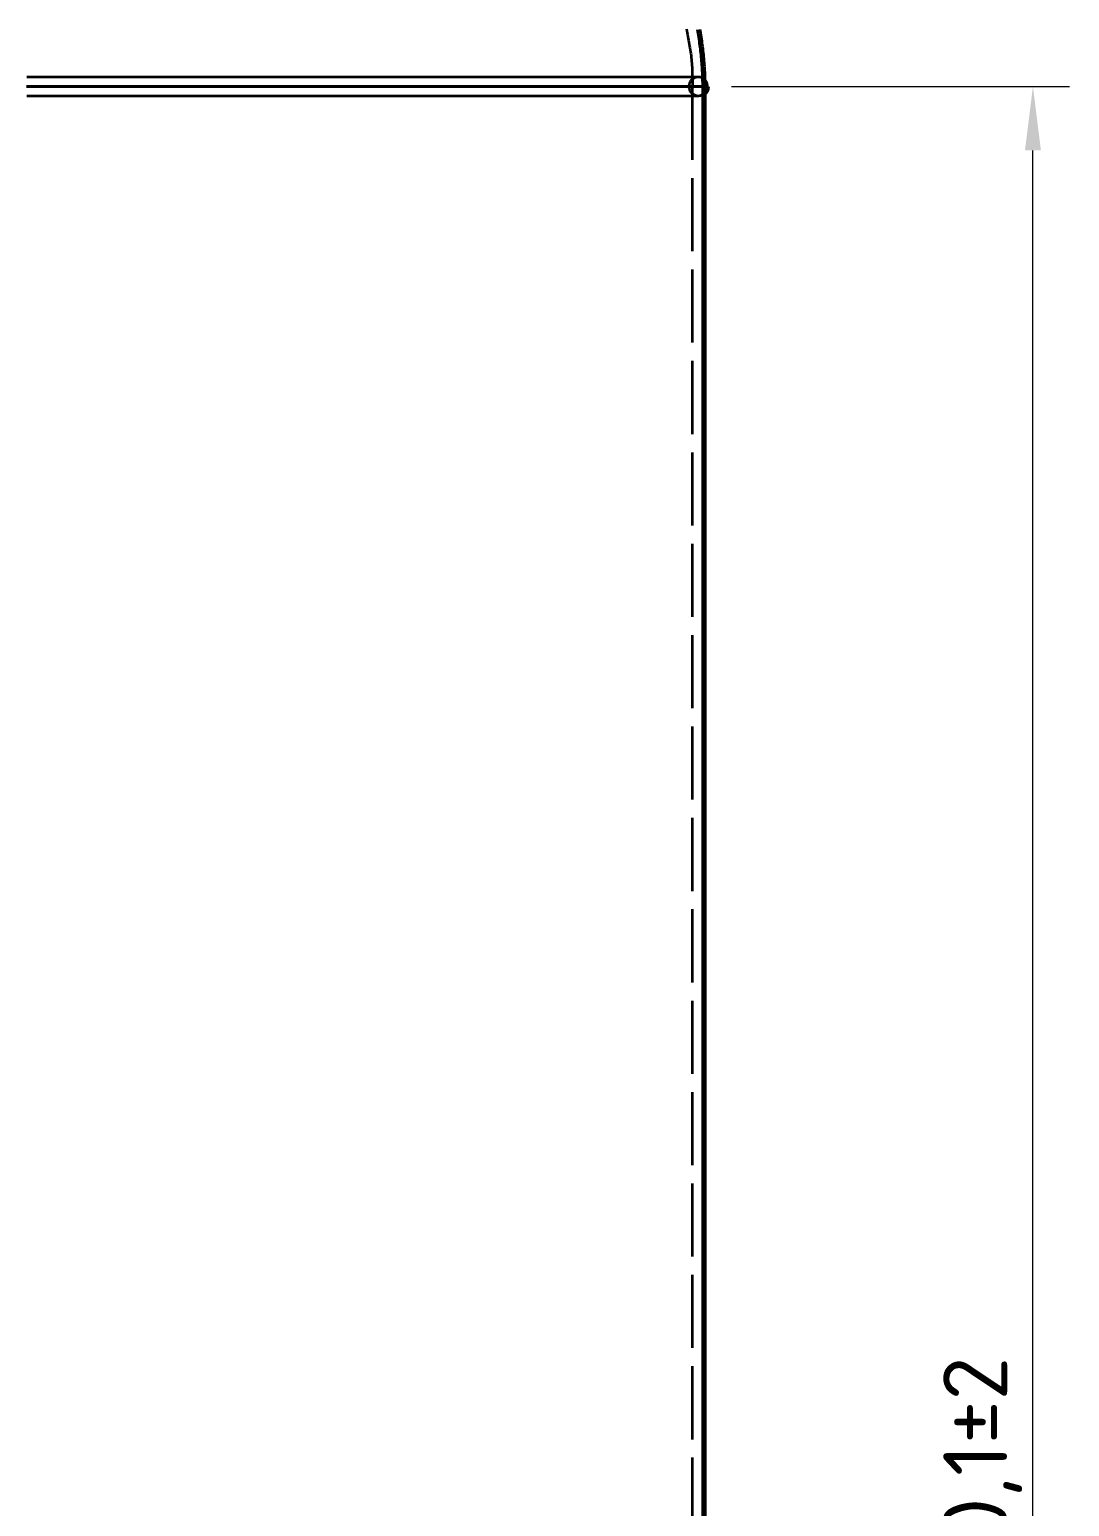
# Model space of a CAD drawing. Header units: millimetres. Extents: x 0 to 594, y 0 to 420.
# Drawn here: x 118.8 to 175.8, y 240.9 to 321.7 of the extents above; entities that cross this region are included whole.
import ezdxf

# ---------------------------------------------------------------- set-up
doc = ezdxf.new("R2010")
doc.units = ezdxf.units.MM
doc.linetypes.add('IRAM-E-TRAZOS', pattern=[5, 4, -1])
for name, color, linetype, lineweight in [('01-VISIBLE', 7, 'CONTINUOUS', 70), ('02-OCULTA', 4, 'IRAM-E-TRAZOS', 35), ('04-COTA', 3, 'CONTINUOUS', 18)]:
    doc.layers.add(name, color=color, linetype=linetype, lineweight=lineweight)
doc.styles.add('ISO3098', font='isocpeur.ttf')
doc.dimstyles.new('FLAMA-IRAM', dxfattribs={"dimtxt": 3.5, "dimasz": 3.5, "dimexe": 2, "dimexo": 1.5, "dimgap": 1, "dimtad": 1, "dimdec": 1, "dimtxsty": 'ISO3098', "dimblk": 'IRAM_FLECHA', "dimblk1": 'IRAM_FLECHA', "dimblk2": 'IRAM_FLECHA', "dimcen": 2.5, "dimclrd": 3, "dimclre": 3, "dimclrt": 3, "dimazin": 3, "dimtfac": 1, "dimtmove": 0, "dimatfit": 3, "dimlwd": 18, "dimlwe": 18})

# ---------------------------------------------------------------- blocks, each defined once
blk = doc.blocks.new('IRAM_FLECHA')
blk.add_solid([(0, 0), (-1, 0.125), (-1, -0.125)])

msp = doc.modelspace()

# ---------------------------------------------------------------- linework, layer by layer
at = {"layer": '01-VISIBLE'}
msp.add_line((155.75, 164.562), (155.75, 318.582), dxfattribs=at)
msp.add_lwpolyline([(155.75, 318.582), (155.75, 318.69), (155.749, 318.798), (155.747, 318.906), (155.744, 319.014), (155.741, 319.122), (155.738, 319.231), (155.733, 319.339), (155.728, 319.447), (155.722, 319.554), (155.715, 319.662), (155.708, 319.77), (155.7, 319.878), (155.691, 319.986), (155.682, 320.094), (155.672, 320.201), (155.661, 320.309), (155.65, 320.416), (155.638, 320.524), (155.625, 320.631), (155.611, 320.738), (155.597, 320.845), (155.582, 320.953), (155.567, 321.06), (155.55, 321.166), (155.533, 321.273), (155.516, 321.38), (155.498, 321.486), (155.479, 321.593), (155.459, 321.699)], dxfattribs=at)
msp.add_arc((155.43, 318.582), 0.512, -51.31781, 0, dxfattribs=at)
at = {"layer": '02-OCULTA'}
msp.add_line((155.11, 164.562), (155.11, 318.582), dxfattribs=at)
for points in [[(154.791, 321.727), (154.81, 321.624), (154.83, 321.52), (154.849, 321.416), (154.867, 321.312), (154.886, 321.208), (154.904, 321.104), (154.922, 321), (154.939, 320.895), (154.956, 320.791), (154.974, 320.687), (154.99, 320.583), (155.007, 320.478), (155.022, 320.374), (155.037, 320.269), (155.049, 320.164), (155.061, 320.059), (155.07, 319.954), (155.078, 319.849), (155.085, 319.743), (155.091, 319.638), (155.095, 319.532), (155.099, 319.427), (155.102, 319.321), (155.105, 319.216), (155.106, 319.11), (155.108, 319.004), (155.109, 318.899), (155.109, 318.793), (155.11, 318.688), (155.11, 318.582)], [(155.11, 318.582), (154.918, 318.582), (154.726, 318.582), (154.535, 318.582), (154.343, 318.582), (154.151, 318.582), (153.959, 318.582), (153.767, 318.582), (153.576, 318.582), (153.384, 318.582), (153.192, 318.582), (153, 318.582), (152.808, 318.582), (152.617, 318.582), (152.425, 318.582), (152.233, 318.582), (152.041, 318.582), (151.849, 318.582), (151.658, 318.582), (151.466, 318.582), (151.274, 318.582), (151.082, 318.582), (150.89, 318.582), (150.699, 318.582), (150.507, 318.582), (150.315, 318.582), (150.123, 318.582), (149.931, 318.582), (149.74, 318.582), (149.548, 318.582), (149.356, 318.582), (149.164, 318.582), (148.972, 318.582), (148.781, 318.582), (148.589, 318.582), (148.397, 318.582), (148.205, 318.582), (148.013, 318.582), (147.822, 318.582), (147.63, 318.582), (147.438, 318.582), (147.246, 318.582), (147.054, 318.582), (146.863, 318.582), (146.671, 318.582), (146.479, 318.582), (146.287, 318.582), (146.095, 318.582), (145.904, 318.582), (145.712, 318.582), (145.52, 318.582), (145.328, 318.582), (145.136, 318.582), (144.945, 318.582), (144.753, 318.582), (144.561, 318.582), (144.369, 318.582), (144.177, 318.582), (143.986, 318.582), (143.794, 318.582), (143.602, 318.582), (143.41, 318.582), (143.218, 318.582), (143.027, 318.582), (142.835, 318.582), (142.643, 318.582), (142.451, 318.582), (142.259, 318.582), (142.068, 318.582), (141.876, 318.582), (141.684, 318.582), (141.492, 318.582), (141.3, 318.582), (141.109, 318.582), (140.917, 318.582), (140.725, 318.582), (140.533, 318.582), (140.341, 318.582), (140.15, 318.582), (139.958, 318.582), (139.766, 318.582), (139.574, 318.582), (139.382, 318.582), (139.191, 318.582), (138.999, 318.582), (138.807, 318.582), (138.615, 318.582), (138.423, 318.582), (138.232, 318.582), (138.04, 318.582), (137.848, 318.582), (137.656, 318.582), (137.464, 318.582), (137.273, 318.582), (137.081, 318.582), (136.889, 318.582), (136.697, 318.582), (136.505, 318.582), (136.314, 318.582), (136.122, 318.582), (135.93, 318.582), (135.738, 318.582), (135.546, 318.582), (135.355, 318.582), (135.163, 318.582), (134.971, 318.582), (134.779, 318.582), (134.587, 318.582), (134.396, 318.582), (134.204, 318.582), (134.012, 318.582), (133.82, 318.582), (133.628, 318.582), (133.437, 318.582), (133.245, 318.582), (133.053, 318.582), (132.861, 318.582), (132.669, 318.582), (132.478, 318.582), (132.286, 318.582), (132.094, 318.582), (131.902, 318.582), (131.71, 318.582), (131.519, 318.582), (131.327, 318.582), (131.135, 318.582), (130.943, 318.582), (130.751, 318.582), (130.56, 318.582), (130.368, 318.582), (130.176, 318.582), (129.984, 318.582), (129.792, 318.582), (129.601, 318.582), (129.409, 318.582), (129.217, 318.582), (129.025, 318.582), (128.833, 318.582), (128.642, 318.582), (128.45, 318.582), (128.258, 318.582), (128.066, 318.582), (127.874, 318.582), (127.683, 318.582), (127.491, 318.582), (127.299, 318.582), (127.107, 318.582), (126.915, 318.582), (126.724, 318.582), (126.532, 318.582), (126.34, 318.582), (126.148, 318.582), (125.956, 318.582), (125.765, 318.582), (125.573, 318.582), (125.381, 318.582), (125.189, 318.582), (124.997, 318.582), (124.806, 318.582), (124.614, 318.582), (124.422, 318.582), (124.23, 318.582), (124.038, 318.582), (123.847, 318.582), (123.655, 318.582), (123.463, 318.582), (123.271, 318.582), (123.079, 318.582), (122.888, 318.582), (122.696, 318.582), (122.504, 318.582), (122.312, 318.582), (122.12, 318.582), (121.929, 318.582), (121.737, 318.582), (121.545, 318.582), (121.353, 318.582), (121.161, 318.582), (120.97, 318.582), (120.778, 318.582), (120.586, 318.582), (120.394, 318.582), (120.202, 318.582), (120.011, 318.582), (119.819, 318.582), (119.627, 318.582), (119.435, 318.582), (119.243, 318.582), (119.052, 318.582), (118.86, 318.582), (118.668, 318.582)], [(118.668, 318.582), (118.86, 318.582), (119.052, 318.582), (119.243, 318.582), (119.435, 318.582), (119.627, 318.582), (119.819, 318.582), (120.011, 318.582), (120.202, 318.582), (120.394, 318.582), (120.586, 318.582), (120.778, 318.582), (120.97, 318.582), (121.161, 318.582), (121.353, 318.582), (121.545, 318.582), (121.737, 318.582), (121.929, 318.582), (122.12, 318.582), (122.312, 318.582), (122.504, 318.582), (122.696, 318.582), (122.888, 318.582), (123.079, 318.582), (123.271, 318.582), (123.463, 318.582), (123.655, 318.582), (123.847, 318.582), (124.038, 318.582), (124.23, 318.582), (124.422, 318.582), (124.614, 318.582), (124.806, 318.582), (124.997, 318.582), (125.189, 318.582), (125.381, 318.582), (125.573, 318.582), (125.765, 318.582), (125.956, 318.582), (126.148, 318.582), (126.34, 318.582), (126.532, 318.582), (126.724, 318.582), (126.915, 318.582), (127.107, 318.582), (127.299, 318.582), (127.491, 318.582), (127.683, 318.582), (127.874, 318.582), (128.066, 318.582), (128.258, 318.582), (128.45, 318.582), (128.642, 318.582), (128.833, 318.582), (129.025, 318.582), (129.217, 318.582), (129.409, 318.582), (129.601, 318.582), (129.792, 318.582), (129.984, 318.582), (130.176, 318.582), (130.368, 318.582), (130.56, 318.582), (130.751, 318.582), (130.943, 318.582), (131.135, 318.582), (131.327, 318.582), (131.519, 318.582), (131.71, 318.582), (131.902, 318.582), (132.094, 318.582), (132.286, 318.582), (132.478, 318.582), (132.669, 318.582), (132.861, 318.582), (133.053, 318.582), (133.245, 318.582), (133.437, 318.582), (133.628, 318.582), (133.82, 318.582), (134.012, 318.582), (134.204, 318.582), (134.396, 318.582), (134.587, 318.582), (134.779, 318.582), (134.971, 318.582), (135.163, 318.582), (135.355, 318.582), (135.546, 318.582), (135.738, 318.582), (135.93, 318.582), (136.122, 318.582), (136.314, 318.582), (136.505, 318.582), (136.697, 318.582), (136.889, 318.582), (137.081, 318.582), (137.273, 318.582), (137.464, 318.582), (137.656, 318.582), (137.848, 318.582), (138.04, 318.582), (138.232, 318.582), (138.423, 318.582), (138.615, 318.582), (138.807, 318.582), (138.999, 318.582), (139.191, 318.582), (139.382, 318.582), (139.574, 318.582), (139.766, 318.582), (139.958, 318.582), (140.15, 318.582), (140.341, 318.582), (140.533, 318.582), (140.725, 318.582), (140.917, 318.582), (141.109, 318.582), (141.3, 318.582), (141.492, 318.582), (141.684, 318.582), (141.876, 318.582), (142.068, 318.582), (142.259, 318.582), (142.451, 318.582), (142.643, 318.582), (142.835, 318.582), (143.027, 318.582), (143.218, 318.582), (143.41, 318.582), (143.602, 318.582), (143.794, 318.582), (143.986, 318.582), (144.177, 318.582), (144.369, 318.582), (144.561, 318.582), (144.753, 318.582), (144.945, 318.582), (145.136, 318.582), (145.328, 318.582), (145.52, 318.582), (145.712, 318.582), (145.904, 318.582), (146.095, 318.582), (146.287, 318.582), (146.479, 318.582), (146.671, 318.582), (146.863, 318.582), (147.054, 318.582), (147.246, 318.582), (147.438, 318.582), (147.63, 318.582), (147.822, 318.582), (148.013, 318.582), (148.205, 318.582), (148.397, 318.582), (148.589, 318.582), (148.781, 318.582), (148.972, 318.582), (149.164, 318.582), (149.356, 318.582), (149.548, 318.582), (149.74, 318.582), (149.931, 318.582), (150.123, 318.582), (150.315, 318.582), (150.507, 318.582), (150.699, 318.582), (150.89, 318.582), (151.082, 318.582), (151.274, 318.582), (151.466, 318.582), (151.658, 318.582), (151.849, 318.582), (152.041, 318.582), (152.233, 318.582), (152.425, 318.582), (152.617, 318.582), (152.808, 318.582), (153, 318.582), (153.192, 318.582), (153.384, 318.582), (153.576, 318.582), (153.767, 318.582), (153.959, 318.582), (154.151, 318.582), (154.343, 318.582), (154.535, 318.582), (154.726, 318.582), (154.918, 318.582), (155.11, 318.582)], [(155.11, 318.582), (154.918, 318.582), (154.726, 318.582), (154.535, 318.582), (154.343, 318.582), (154.151, 318.582), (153.959, 318.582), (153.767, 318.582), (153.576, 318.582), (153.384, 318.582), (153.192, 318.582), (153, 318.582), (152.808, 318.582), (152.617, 318.582), (152.425, 318.582), (152.233, 318.582), (152.041, 318.582), (151.849, 318.582), (151.658, 318.582), (151.466, 318.582), (151.274, 318.582), (151.082, 318.582), (150.89, 318.582), (150.699, 318.582), (150.507, 318.582), (150.315, 318.582), (150.123, 318.582), (149.931, 318.582), (149.74, 318.582), (149.548, 318.582), (149.356, 318.582), (149.164, 318.582), (148.972, 318.582), (148.781, 318.582), (148.589, 318.582), (148.397, 318.582), (148.205, 318.582), (148.013, 318.582), (147.822, 318.582), (147.63, 318.582), (147.438, 318.582), (147.246, 318.582), (147.054, 318.582), (146.863, 318.582), (146.671, 318.582), (146.479, 318.582), (146.287, 318.582), (146.095, 318.582), (145.904, 318.582), (145.712, 318.582), (145.52, 318.582), (145.328, 318.582), (145.136, 318.582), (144.945, 318.582), (144.753, 318.582), (144.561, 318.582), (144.369, 318.582), (144.177, 318.582), (143.986, 318.582), (143.794, 318.582), (143.602, 318.582), (143.41, 318.582), (143.218, 318.582), (143.027, 318.582), (142.835, 318.582), (142.643, 318.582), (142.451, 318.582), (142.259, 318.582), (142.068, 318.582), (141.876, 318.582), (141.684, 318.582), (141.492, 318.582), (141.3, 318.582), (141.109, 318.582), (140.917, 318.582), (140.725, 318.582), (140.533, 318.582), (140.341, 318.582), (140.15, 318.582), (139.958, 318.582), (139.766, 318.582), (139.574, 318.582), (139.382, 318.582), (139.191, 318.582), (138.999, 318.582), (138.807, 318.582), (138.615, 318.582), (138.423, 318.582), (138.232, 318.582), (138.04, 318.582), (137.848, 318.582), (137.656, 318.582), (137.464, 318.582), (137.273, 318.582), (137.081, 318.582), (136.889, 318.582), (136.697, 318.582), (136.505, 318.582), (136.314, 318.582), (136.122, 318.582), (135.93, 318.582), (135.738, 318.582), (135.546, 318.582), (135.355, 318.582), (135.163, 318.582), (134.971, 318.582), (134.779, 318.582), (134.587, 318.582), (134.396, 318.582), (134.204, 318.582), (134.012, 318.582), (133.82, 318.582), (133.628, 318.582), (133.437, 318.582), (133.245, 318.582), (133.053, 318.582), (132.861, 318.582), (132.669, 318.582), (132.478, 318.582), (132.286, 318.582), (132.094, 318.582), (131.902, 318.582), (131.71, 318.582), (131.519, 318.582), (131.327, 318.582), (131.135, 318.582), (130.943, 318.582), (130.751, 318.582), (130.56, 318.582), (130.368, 318.582), (130.176, 318.582), (129.984, 318.582), (129.792, 318.582), (129.601, 318.582), (129.409, 318.582), (129.217, 318.582), (129.025, 318.582), (128.833, 318.582), (128.642, 318.582), (128.45, 318.582), (128.258, 318.582), (128.066, 318.582), (127.874, 318.582), (127.683, 318.582), (127.491, 318.582), (127.299, 318.582), (127.107, 318.582), (126.915, 318.582), (126.724, 318.582), (126.532, 318.582), (126.34, 318.582), (126.148, 318.582), (125.956, 318.582), (125.765, 318.582), (125.573, 318.582), (125.381, 318.582), (125.189, 318.582), (124.997, 318.582), (124.806, 318.582), (124.614, 318.582), (124.422, 318.582), (124.23, 318.582), (124.038, 318.582), (123.847, 318.582), (123.655, 318.582), (123.463, 318.582), (123.271, 318.582), (123.079, 318.582), (122.888, 318.582), (122.696, 318.582), (122.504, 318.582), (122.312, 318.582), (122.12, 318.582), (121.929, 318.582), (121.737, 318.582), (121.545, 318.582), (121.353, 318.582), (121.161, 318.582), (120.97, 318.582), (120.778, 318.582), (120.586, 318.582), (120.394, 318.582), (120.202, 318.582), (120.011, 318.582), (119.819, 318.582), (119.627, 318.582), (119.435, 318.582), (119.243, 318.582), (119.052, 318.582), (118.86, 318.582), (118.668, 318.582)], [(118.668, 318.582), (118.86, 318.582), (119.052, 318.582), (119.243, 318.582), (119.435, 318.582), (119.627, 318.582), (119.819, 318.582), (120.011, 318.582), (120.202, 318.582), (120.394, 318.582), (120.586, 318.582), (120.778, 318.582), (120.97, 318.582), (121.161, 318.582), (121.353, 318.582), (121.545, 318.582), (121.737, 318.582), (121.929, 318.582), (122.12, 318.582), (122.312, 318.582), (122.504, 318.582), (122.696, 318.582), (122.888, 318.582), (123.079, 318.582), (123.271, 318.582), (123.463, 318.582), (123.655, 318.582), (123.847, 318.582), (124.038, 318.582), (124.23, 318.582), (124.422, 318.582), (124.614, 318.582), (124.806, 318.582), (124.997, 318.582), (125.189, 318.582), (125.381, 318.582), (125.573, 318.582), (125.765, 318.582), (125.956, 318.582), (126.148, 318.582), (126.34, 318.582), (126.532, 318.582), (126.724, 318.582), (126.915, 318.582), (127.107, 318.582), (127.299, 318.582), (127.491, 318.582), (127.683, 318.582), (127.874, 318.582), (128.066, 318.582), (128.258, 318.582), (128.45, 318.582), (128.642, 318.582), (128.833, 318.582), (129.025, 318.582), (129.217, 318.582), (129.409, 318.582), (129.601, 318.582), (129.792, 318.582), (129.984, 318.582), (130.176, 318.582), (130.368, 318.582), (130.56, 318.582), (130.751, 318.582), (130.943, 318.582), (131.135, 318.582), (131.327, 318.582), (131.519, 318.582), (131.71, 318.582), (131.902, 318.582), (132.094, 318.582), (132.286, 318.582), (132.478, 318.582), (132.669, 318.582), (132.861, 318.582), (133.053, 318.582), (133.245, 318.582), (133.437, 318.582), (133.628, 318.582), (133.82, 318.582), (134.012, 318.582), (134.204, 318.582), (134.396, 318.582), (134.587, 318.582), (134.779, 318.582), (134.971, 318.582), (135.163, 318.582), (135.355, 318.582), (135.546, 318.582), (135.738, 318.582), (135.93, 318.582), (136.122, 318.582), (136.314, 318.582), (136.505, 318.582), (136.697, 318.582), (136.889, 318.582), (137.081, 318.582), (137.273, 318.582), (137.464, 318.582), (137.656, 318.582), (137.848, 318.582), (138.04, 318.582), (138.232, 318.582), (138.423, 318.582), (138.615, 318.582), (138.807, 318.582), (138.999, 318.582), (139.191, 318.582), (139.382, 318.582), (139.574, 318.582), (139.766, 318.582), (139.958, 318.582), (140.15, 318.582), (140.341, 318.582), (140.533, 318.582), (140.725, 318.582), (140.917, 318.582), (141.109, 318.582), (141.3, 318.582), (141.492, 318.582), (141.684, 318.582), (141.876, 318.582), (142.068, 318.582), (142.259, 318.582), (142.451, 318.582), (142.643, 318.582), (142.835, 318.582), (143.027, 318.582), (143.218, 318.582), (143.41, 318.582), (143.602, 318.582), (143.794, 318.582), (143.986, 318.582), (144.177, 318.582), (144.369, 318.582), (144.561, 318.582), (144.753, 318.582), (144.945, 318.582), (145.136, 318.582), (145.328, 318.582), (145.52, 318.582), (145.712, 318.582), (145.904, 318.582), (146.095, 318.582), (146.287, 318.582), (146.479, 318.582), (146.671, 318.582), (146.863, 318.582), (147.054, 318.582), (147.246, 318.582), (147.438, 318.582), (147.63, 318.582), (147.822, 318.582), (148.013, 318.582), (148.205, 318.582), (148.397, 318.582), (148.589, 318.582), (148.781, 318.582), (148.972, 318.582), (149.164, 318.582), (149.356, 318.582), (149.548, 318.582), (149.74, 318.582), (149.931, 318.582), (150.123, 318.582), (150.315, 318.582), (150.507, 318.582), (150.699, 318.582), (150.89, 318.582), (151.082, 318.582), (151.274, 318.582), (151.466, 318.582), (151.658, 318.582), (151.849, 318.582), (152.041, 318.582), (152.233, 318.582), (152.425, 318.582), (152.617, 318.582), (152.808, 318.582), (153, 318.582), (153.192, 318.582), (153.384, 318.582), (153.576, 318.582), (153.767, 318.582), (153.959, 318.582), (154.151, 318.582), (154.343, 318.582), (154.535, 318.582), (154.726, 318.582), (154.918, 318.582), (155.11, 318.582)], [(155.43, 319.094), (155.237, 319.094), (155.043, 319.094), (154.85, 319.094), (154.657, 319.094), (154.463, 319.094), (154.27, 319.094), (154.076, 319.094), (153.883, 319.094), (153.69, 319.094), (153.496, 319.094), (153.303, 319.094), (153.109, 319.094), (152.916, 319.094), (152.723, 319.094), (152.529, 319.094), (152.336, 319.094), (152.142, 319.094), (151.949, 319.094), (151.755, 319.094), (151.562, 319.094), (151.369, 319.094), (151.175, 319.094), (150.982, 319.094), (150.788, 319.094), (150.595, 319.094), (150.402, 319.094), (150.208, 319.094), (150.015, 319.094), (149.821, 319.094), (149.628, 319.094), (149.435, 319.094), (149.241, 319.094), (149.048, 319.094), (148.854, 319.094), (148.661, 319.094), (148.468, 319.094), (148.274, 319.094), (148.081, 319.094), (147.887, 319.094), (147.694, 319.094), (147.501, 319.094), (147.307, 319.094), (147.114, 319.094), (146.92, 319.094), (146.727, 319.094), (146.534, 319.094), (146.34, 319.094), (146.147, 319.094), (145.953, 319.094), (145.76, 319.094), (145.567, 319.094), (145.373, 319.094), (145.18, 319.094), (144.986, 319.094), (144.793, 319.094), (144.6, 319.094), (144.406, 319.094), (144.213, 319.094), (144.019, 319.094), (143.826, 319.094), (143.633, 319.094), (143.439, 319.094), (143.246, 319.094), (143.052, 319.094), (142.859, 319.094), (142.666, 319.094), (142.472, 319.094), (142.279, 319.094), (142.085, 319.094), (141.892, 319.094), (141.699, 319.094), (141.505, 319.094), (141.312, 319.094), (141.118, 319.094), (140.925, 319.094), (140.732, 319.094), (140.538, 319.094), (140.345, 319.094), (140.151, 319.094), (139.958, 319.094), (139.765, 319.094), (139.571, 319.094), (139.378, 319.094), (139.184, 319.094), (138.991, 319.094), (138.798, 319.094), (138.604, 319.094), (138.411, 319.094), (138.217, 319.094), (138.024, 319.094), (137.831, 319.094), (137.637, 319.094), (137.444, 319.094), (137.25, 319.094), (137.057, 319.094), (136.864, 319.094), (136.67, 319.094), (136.477, 319.094), (136.283, 319.094), (136.09, 319.094), (135.897, 319.094), (135.703, 319.094), (135.51, 319.094), (135.316, 319.094), (135.123, 319.094), (134.93, 319.094), (134.736, 319.094), (134.543, 319.094), (134.349, 319.094), (134.156, 319.094), (133.963, 319.094), (133.769, 319.094), (133.576, 319.094), (133.382, 319.094), (133.189, 319.094), (132.996, 319.094), (132.802, 319.094), (132.609, 319.094), (132.415, 319.094), (132.222, 319.094), (132.029, 319.094), (131.835, 319.094), (131.642, 319.094), (131.448, 319.094), (131.255, 319.094), (131.062, 319.094), (130.868, 319.094), (130.675, 319.094), (130.481, 319.094), (130.288, 319.094), (130.095, 319.094), (129.901, 319.094), (129.708, 319.094), (129.514, 319.094), (129.321, 319.094), (129.128, 319.094), (128.934, 319.094), (128.741, 319.094), (128.547, 319.094), (128.354, 319.094), (128.161, 319.094), (127.967, 319.094), (127.774, 319.094), (127.58, 319.094), (127.387, 319.094), (127.194, 319.094), (127, 319.094), (126.807, 319.094), (126.613, 319.094), (126.42, 319.094), (126.227, 319.094), (126.033, 319.094), (125.84, 319.094), (125.646, 319.094), (125.453, 319.094), (125.26, 319.094), (125.066, 319.094), (124.873, 319.094), (124.679, 319.094), (124.486, 319.094), (124.293, 319.094), (124.099, 319.094), (123.906, 319.094), (123.712, 319.094), (123.519, 319.094), (123.326, 319.094), (123.132, 319.094), (122.939, 319.094), (122.745, 319.094), (122.552, 319.094), (122.359, 319.094), (122.165, 319.094), (121.972, 319.094), (121.778, 319.094), (121.585, 319.094), (121.392, 319.094), (121.198, 319.094), (121.005, 319.094), (120.811, 319.094), (120.618, 319.094), (120.425, 319.094), (120.231, 319.094), (120.038, 319.094), (119.844, 319.094), (119.651, 319.094), (119.458, 319.094), (119.264, 319.094), (119.071, 319.094), (118.877, 319.094), (118.684, 319.094)], [(155.43, 319.094), (155.237, 319.094), (155.043, 319.094), (154.85, 319.094), (154.657, 319.094), (154.463, 319.094), (154.27, 319.094), (154.076, 319.094), (153.883, 319.094), (153.69, 319.094), (153.496, 319.094), (153.303, 319.094), (153.109, 319.094), (152.916, 319.094), (152.723, 319.094), (152.529, 319.094), (152.336, 319.094), (152.142, 319.094), (151.949, 319.094), (151.755, 319.094), (151.562, 319.094), (151.369, 319.094), (151.175, 319.094), (150.982, 319.094), (150.788, 319.094), (150.595, 319.094), (150.402, 319.094), (150.208, 319.094), (150.015, 319.094), (149.821, 319.094), (149.628, 319.094), (149.435, 319.094), (149.241, 319.094), (149.048, 319.094), (148.854, 319.094), (148.661, 319.094), (148.468, 319.094), (148.274, 319.094), (148.081, 319.094), (147.887, 319.094), (147.694, 319.094), (147.501, 319.094), (147.307, 319.094), (147.114, 319.094), (146.92, 319.094), (146.727, 319.094), (146.534, 319.094), (146.34, 319.094), (146.147, 319.094), (145.953, 319.094), (145.76, 319.094), (145.567, 319.094), (145.373, 319.094), (145.18, 319.094), (144.986, 319.094), (144.793, 319.094), (144.6, 319.094), (144.406, 319.094), (144.213, 319.094), (144.019, 319.094), (143.826, 319.094), (143.633, 319.094), (143.439, 319.094), (143.246, 319.094), (143.052, 319.094), (142.859, 319.094), (142.666, 319.094), (142.472, 319.094), (142.279, 319.094), (142.085, 319.094), (141.892, 319.094), (141.699, 319.094), (141.505, 319.094), (141.312, 319.094), (141.118, 319.094), (140.925, 319.094), (140.732, 319.094), (140.538, 319.094), (140.345, 319.094), (140.151, 319.094), (139.958, 319.094), (139.765, 319.094), (139.571, 319.094), (139.378, 319.094), (139.184, 319.094), (138.991, 319.094), (138.798, 319.094), (138.604, 319.094), (138.411, 319.094), (138.217, 319.094), (138.024, 319.094), (137.831, 319.094), (137.637, 319.094), (137.444, 319.094), (137.25, 319.094), (137.057, 319.094), (136.864, 319.094), (136.67, 319.094), (136.477, 319.094), (136.283, 319.094), (136.09, 319.094), (135.897, 319.094), (135.703, 319.094), (135.51, 319.094), (135.316, 319.094), (135.123, 319.094), (134.93, 319.094), (134.736, 319.094), (134.543, 319.094), (134.349, 319.094), (134.156, 319.094), (133.963, 319.094), (133.769, 319.094), (133.576, 319.094), (133.382, 319.094), (133.189, 319.094), (132.996, 319.094), (132.802, 319.094), (132.609, 319.094), (132.415, 319.094), (132.222, 319.094), (132.029, 319.094), (131.835, 319.094), (131.642, 319.094), (131.448, 319.094), (131.255, 319.094), (131.062, 319.094), (130.868, 319.094), (130.675, 319.094), (130.481, 319.094), (130.288, 319.094), (130.095, 319.094), (129.901, 319.094), (129.708, 319.094), (129.514, 319.094), (129.321, 319.094), (129.128, 319.094), (128.934, 319.094), (128.741, 319.094), (128.547, 319.094), (128.354, 319.094), (128.161, 319.094), (127.967, 319.094), (127.774, 319.094), (127.58, 319.094), (127.387, 319.094), (127.194, 319.094), (127, 319.094), (126.807, 319.094), (126.613, 319.094), (126.42, 319.094), (126.227, 319.094), (126.033, 319.094), (125.84, 319.094), (125.646, 319.094), (125.453, 319.094), (125.26, 319.094), (125.066, 319.094), (124.873, 319.094), (124.679, 319.094), (124.486, 319.094), (124.293, 319.094), (124.099, 319.094), (123.906, 319.094), (123.712, 319.094), (123.519, 319.094), (123.326, 319.094), (123.132, 319.094), (122.939, 319.094), (122.745, 319.094), (122.552, 319.094), (122.359, 319.094), (122.165, 319.094), (121.972, 319.094), (121.778, 319.094), (121.585, 319.094), (121.392, 319.094), (121.198, 319.094), (121.005, 319.094), (120.811, 319.094), (120.618, 319.094), (120.425, 319.094), (120.231, 319.094), (120.038, 319.094), (119.844, 319.094), (119.651, 319.094), (119.458, 319.094), (119.264, 319.094), (119.071, 319.094), (118.877, 319.094), (118.684, 319.094)], [(155.75, 318.582), (155.555, 318.582), (155.36, 318.582), (155.165, 318.582), (154.97, 318.582), (154.775, 318.582), (154.58, 318.582), (154.385, 318.582), (154.19, 318.582), (153.995, 318.582), (153.8, 318.582), (153.605, 318.582), (153.41, 318.582), (153.215, 318.582), (153.02, 318.582), (152.825, 318.582), (152.63, 318.582), (152.435, 318.582), (152.24, 318.582), (152.045, 318.582), (151.85, 318.582), (151.655, 318.582), (151.46, 318.582), (151.265, 318.582), (151.07, 318.582), (150.875, 318.582), (150.68, 318.582), (150.485, 318.582), (150.29, 318.582), (150.095, 318.582), (149.9, 318.582), (149.705, 318.582), (149.51, 318.582), (149.315, 318.582), (149.12, 318.582), (148.925, 318.582), (148.73, 318.582), (148.535, 318.582), (148.34, 318.582), (148.145, 318.582), (147.95, 318.582), (147.755, 318.582), (147.56, 318.582), (147.365, 318.582), (147.17, 318.582), (146.975, 318.582), (146.78, 318.582), (146.585, 318.582), (146.39, 318.582), (146.195, 318.582), (146, 318.582), (145.805, 318.582), (145.61, 318.582), (145.415, 318.582), (145.22, 318.582), (145.025, 318.582), (144.83, 318.582), (144.635, 318.582), (144.44, 318.582), (144.245, 318.582), (144.05, 318.582), (143.855, 318.582), (143.66, 318.582), (143.465, 318.582), (143.27, 318.582), (143.075, 318.582), (142.88, 318.582), (142.685, 318.582), (142.49, 318.582), (142.295, 318.582), (142.1, 318.582), (141.905, 318.582), (141.71, 318.582), (141.515, 318.582), (141.32, 318.582), (141.125, 318.582), (140.93, 318.582), (140.735, 318.582), (140.54, 318.582), (140.345, 318.582), (140.15, 318.582), (139.955, 318.582), (139.76, 318.582), (139.565, 318.582), (139.37, 318.582), (139.175, 318.582), (138.98, 318.582), (138.785, 318.582), (138.59, 318.582), (138.395, 318.582), (138.2, 318.582), (138.005, 318.582), (137.81, 318.582), (137.615, 318.582), (137.42, 318.582), (137.225, 318.582), (137.03, 318.582), (136.835, 318.582), (136.64, 318.582), (136.445, 318.582), (136.25, 318.582), (136.055, 318.582), (135.86, 318.582), (135.665, 318.582), (135.47, 318.582), (135.275, 318.582), (135.08, 318.582), (134.885, 318.582), (134.69, 318.582), (134.495, 318.582), (134.3, 318.582), (134.105, 318.582), (133.91, 318.582), (133.715, 318.582), (133.52, 318.582), (133.325, 318.582), (133.13, 318.582), (132.935, 318.582), (132.74, 318.582), (132.545, 318.582), (132.35, 318.582), (132.155, 318.582), (131.96, 318.582), (131.765, 318.582), (131.57, 318.582), (131.375, 318.582), (131.18, 318.582), (130.985, 318.582), (130.79, 318.582), (130.595, 318.582), (130.4, 318.582), (130.205, 318.582), (130.01, 318.582), (129.815, 318.582), (129.62, 318.582), (129.425, 318.582), (129.23, 318.582), (129.035, 318.582), (128.84, 318.582), (128.645, 318.582), (128.45, 318.582), (128.255, 318.582), (128.06, 318.582), (127.865, 318.582), (127.67, 318.582), (127.475, 318.582), (127.28, 318.582), (127.085, 318.582), (126.89, 318.582), (126.695, 318.582), (126.5, 318.582), (126.305, 318.582), (126.11, 318.582), (125.915, 318.582), (125.72, 318.582), (125.525, 318.582), (125.33, 318.582), (125.135, 318.582), (124.94, 318.582), (124.745, 318.582), (124.55, 318.582), (124.355, 318.582), (124.16, 318.582), (123.965, 318.582), (123.77, 318.582), (123.575, 318.582), (123.38, 318.582), (123.185, 318.582), (122.99, 318.582), (122.795, 318.582), (122.6, 318.582), (122.405, 318.582), (122.21, 318.582), (122.015, 318.582), (121.82, 318.582), (121.625, 318.582), (121.43, 318.582), (121.235, 318.582), (121.04, 318.582), (120.845, 318.582), (120.65, 318.582), (120.455, 318.582), (120.26, 318.582), (120.065, 318.582), (119.87, 318.582), (119.675, 318.582), (119.48, 318.582), (119.285, 318.582), (119.09, 318.582), (118.895, 318.582), (118.7, 318.582)], [(118.7, 318.582), (118.895, 318.582), (119.09, 318.582), (119.285, 318.582), (119.48, 318.582), (119.675, 318.582), (119.87, 318.582), (120.065, 318.582), (120.26, 318.582), (120.455, 318.582), (120.65, 318.582), (120.845, 318.582), (121.04, 318.582), (121.235, 318.582), (121.43, 318.582), (121.625, 318.582), (121.82, 318.582), (122.015, 318.582), (122.21, 318.582), (122.405, 318.582), (122.6, 318.582), (122.795, 318.582), (122.99, 318.582), (123.185, 318.582), (123.38, 318.582), (123.575, 318.582), (123.77, 318.582), (123.965, 318.582), (124.16, 318.582), (124.355, 318.582), (124.55, 318.582), (124.745, 318.582), (124.94, 318.582), (125.135, 318.582), (125.33, 318.582), (125.525, 318.582), (125.72, 318.582), (125.915, 318.582), (126.11, 318.582), (126.305, 318.582), (126.5, 318.582), (126.695, 318.582), (126.89, 318.582), (127.085, 318.582), (127.28, 318.582), (127.475, 318.582), (127.67, 318.582), (127.865, 318.582), (128.06, 318.582), (128.255, 318.582), (128.45, 318.582), (128.645, 318.582), (128.84, 318.582), (129.035, 318.582), (129.23, 318.582), (129.425, 318.582), (129.62, 318.582), (129.815, 318.582), (130.01, 318.582), (130.205, 318.582), (130.4, 318.582), (130.595, 318.582), (130.79, 318.582), (130.985, 318.582), (131.18, 318.582), (131.375, 318.582), (131.57, 318.582), (131.765, 318.582), (131.96, 318.582), (132.155, 318.582), (132.35, 318.582), (132.545, 318.582), (132.74, 318.582), (132.935, 318.582), (133.13, 318.582), (133.325, 318.582), (133.52, 318.582), (133.715, 318.582), (133.91, 318.582), (134.105, 318.582), (134.3, 318.582), (134.495, 318.582), (134.69, 318.582), (134.885, 318.582), (135.08, 318.582), (135.275, 318.582), (135.47, 318.582), (135.665, 318.582), (135.86, 318.582), (136.055, 318.582), (136.25, 318.582), (136.445, 318.582), (136.64, 318.582), (136.835, 318.582), (137.03, 318.582), (137.225, 318.582), (137.42, 318.582), (137.615, 318.582), (137.81, 318.582), (138.005, 318.582), (138.2, 318.582), (138.395, 318.582), (138.59, 318.582), (138.785, 318.582), (138.98, 318.582), (139.175, 318.582), (139.37, 318.582), (139.565, 318.582), (139.76, 318.582), (139.955, 318.582), (140.15, 318.582), (140.345, 318.582), (140.54, 318.582), (140.735, 318.582), (140.93, 318.582), (141.125, 318.582), (141.32, 318.582), (141.515, 318.582), (141.71, 318.582), (141.905, 318.582), (142.1, 318.582), (142.295, 318.582), (142.49, 318.582), (142.685, 318.582), (142.88, 318.582), (143.075, 318.582), (143.27, 318.582), (143.465, 318.582), (143.66, 318.582), (143.855, 318.582), (144.05, 318.582), (144.245, 318.582), (144.44, 318.582), (144.635, 318.582), (144.83, 318.582), (145.025, 318.582), (145.22, 318.582), (145.415, 318.582), (145.61, 318.582), (145.805, 318.582), (146, 318.582), (146.195, 318.582), (146.39, 318.582), (146.585, 318.582), (146.78, 318.582), (146.975, 318.582), (147.17, 318.582), (147.365, 318.582), (147.56, 318.582), (147.755, 318.582), (147.95, 318.582), (148.145, 318.582), (148.34, 318.582), (148.535, 318.582), (148.73, 318.582), (148.925, 318.582), (149.12, 318.582), (149.315, 318.582), (149.51, 318.582), (149.705, 318.582), (149.9, 318.582), (150.095, 318.582), (150.29, 318.582), (150.485, 318.582), (150.68, 318.582), (150.875, 318.582), (151.07, 318.582), (151.265, 318.582), (151.46, 318.582), (151.655, 318.582), (151.85, 318.582), (152.045, 318.582), (152.24, 318.582), (152.435, 318.582), (152.63, 318.582), (152.825, 318.582), (153.02, 318.582), (153.215, 318.582), (153.41, 318.582), (153.605, 318.582), (153.8, 318.582), (153.995, 318.582), (154.19, 318.582), (154.385, 318.582), (154.58, 318.582), (154.775, 318.582), (154.97, 318.582), (155.165, 318.582), (155.36, 318.582), (155.555, 318.582), (155.75, 318.582)], [(155.75, 318.582), (155.555, 318.582), (155.36, 318.582), (155.165, 318.582), (154.97, 318.582), (154.775, 318.582), (154.58, 318.582), (154.385, 318.582), (154.19, 318.582), (153.995, 318.582), (153.8, 318.582), (153.605, 318.582), (153.41, 318.582), (153.215, 318.582), (153.02, 318.582), (152.825, 318.582), (152.63, 318.582), (152.435, 318.582), (152.24, 318.582), (152.045, 318.582), (151.85, 318.582), (151.655, 318.582), (151.46, 318.582), (151.265, 318.582), (151.07, 318.582), (150.875, 318.582), (150.68, 318.582), (150.485, 318.582), (150.29, 318.582), (150.095, 318.582), (149.9, 318.582), (149.705, 318.582), (149.51, 318.582), (149.315, 318.582), (149.12, 318.582), (148.925, 318.582), (148.73, 318.582), (148.535, 318.582), (148.34, 318.582), (148.145, 318.582), (147.95, 318.582), (147.755, 318.582), (147.56, 318.582), (147.365, 318.582), (147.17, 318.582), (146.975, 318.582), (146.78, 318.582), (146.585, 318.582), (146.39, 318.582), (146.195, 318.582), (146, 318.582), (145.805, 318.582), (145.61, 318.582), (145.415, 318.582), (145.22, 318.582), (145.025, 318.582), (144.83, 318.582), (144.635, 318.582), (144.44, 318.582), (144.245, 318.582), (144.05, 318.582), (143.855, 318.582), (143.66, 318.582), (143.465, 318.582), (143.27, 318.582), (143.075, 318.582), (142.88, 318.582), (142.685, 318.582), (142.49, 318.582), (142.295, 318.582), (142.1, 318.582), (141.905, 318.582), (141.71, 318.582), (141.515, 318.582), (141.32, 318.582), (141.125, 318.582), (140.93, 318.582), (140.735, 318.582), (140.54, 318.582), (140.345, 318.582), (140.15, 318.582), (139.955, 318.582), (139.76, 318.582), (139.565, 318.582), (139.37, 318.582), (139.175, 318.582), (138.98, 318.582), (138.785, 318.582), (138.59, 318.582), (138.395, 318.582), (138.2, 318.582), (138.005, 318.582), (137.81, 318.582), (137.615, 318.582), (137.42, 318.582), (137.225, 318.582), (137.03, 318.582), (136.835, 318.582), (136.64, 318.582), (136.445, 318.582), (136.25, 318.582), (136.055, 318.582), (135.86, 318.582), (135.665, 318.582), (135.47, 318.582), (135.275, 318.582), (135.08, 318.582), (134.885, 318.582), (134.69, 318.582), (134.495, 318.582), (134.3, 318.582), (134.105, 318.582), (133.91, 318.582), (133.715, 318.582), (133.52, 318.582), (133.325, 318.582), (133.13, 318.582), (132.935, 318.582), (132.74, 318.582), (132.545, 318.582), (132.35, 318.582), (132.155, 318.582), (131.96, 318.582), (131.765, 318.582), (131.57, 318.582), (131.375, 318.582), (131.18, 318.582), (130.985, 318.582), (130.79, 318.582), (130.595, 318.582), (130.4, 318.582), (130.205, 318.582), (130.01, 318.582), (129.815, 318.582), (129.62, 318.582), (129.425, 318.582), (129.23, 318.582), (129.035, 318.582), (128.84, 318.582), (128.645, 318.582), (128.45, 318.582), (128.255, 318.582), (128.06, 318.582), (127.865, 318.582), (127.67, 318.582), (127.475, 318.582), (127.28, 318.582), (127.085, 318.582), (126.89, 318.582), (126.695, 318.582), (126.5, 318.582), (126.305, 318.582), (126.11, 318.582), (125.915, 318.582), (125.72, 318.582), (125.525, 318.582), (125.33, 318.582), (125.135, 318.582), (124.94, 318.582), (124.745, 318.582), (124.55, 318.582), (124.355, 318.582), (124.16, 318.582), (123.965, 318.582), (123.77, 318.582), (123.575, 318.582), (123.38, 318.582), (123.185, 318.582), (122.99, 318.582), (122.795, 318.582), (122.6, 318.582), (122.405, 318.582), (122.21, 318.582), (122.015, 318.582), (121.82, 318.582), (121.625, 318.582), (121.43, 318.582), (121.235, 318.582), (121.04, 318.582), (120.845, 318.582), (120.65, 318.582), (120.455, 318.582), (120.26, 318.582), (120.065, 318.582), (119.87, 318.582), (119.675, 318.582), (119.48, 318.582), (119.285, 318.582), (119.09, 318.582), (118.895, 318.582), (118.7, 318.582)], [(118.7, 318.582), (118.895, 318.582), (119.09, 318.582), (119.285, 318.582), (119.48, 318.582), (119.675, 318.582), (119.87, 318.582), (120.065, 318.582), (120.26, 318.582), (120.455, 318.582), (120.65, 318.582), (120.845, 318.582), (121.04, 318.582), (121.235, 318.582), (121.43, 318.582), (121.625, 318.582), (121.82, 318.582), (122.015, 318.582), (122.21, 318.582), (122.405, 318.582), (122.6, 318.582), (122.795, 318.582), (122.99, 318.582), (123.185, 318.582), (123.38, 318.582), (123.575, 318.582), (123.77, 318.582), (123.965, 318.582), (124.16, 318.582), (124.355, 318.582), (124.55, 318.582), (124.745, 318.582), (124.94, 318.582), (125.135, 318.582), (125.33, 318.582), (125.525, 318.582), (125.72, 318.582), (125.915, 318.582), (126.11, 318.582), (126.305, 318.582), (126.5, 318.582), (126.695, 318.582), (126.89, 318.582), (127.085, 318.582), (127.28, 318.582), (127.475, 318.582), (127.67, 318.582), (127.865, 318.582), (128.06, 318.582), (128.255, 318.582), (128.45, 318.582), (128.645, 318.582), (128.84, 318.582), (129.035, 318.582), (129.23, 318.582), (129.425, 318.582), (129.62, 318.582), (129.815, 318.582), (130.01, 318.582), (130.205, 318.582), (130.4, 318.582), (130.595, 318.582), (130.79, 318.582), (130.985, 318.582), (131.18, 318.582), (131.375, 318.582), (131.57, 318.582), (131.765, 318.582), (131.96, 318.582), (132.155, 318.582), (132.35, 318.582), (132.545, 318.582), (132.74, 318.582), (132.935, 318.582), (133.13, 318.582), (133.325, 318.582), (133.52, 318.582), (133.715, 318.582), (133.91, 318.582), (134.105, 318.582), (134.3, 318.582), (134.495, 318.582), (134.69, 318.582), (134.885, 318.582), (135.08, 318.582), (135.275, 318.582), (135.47, 318.582), (135.665, 318.582), (135.86, 318.582), (136.055, 318.582), (136.25, 318.582), (136.445, 318.582), (136.64, 318.582), (136.835, 318.582), (137.03, 318.582), (137.225, 318.582), (137.42, 318.582), (137.615, 318.582), (137.81, 318.582), (138.005, 318.582), (138.2, 318.582), (138.395, 318.582), (138.59, 318.582), (138.785, 318.582), (138.98, 318.582), (139.175, 318.582), (139.37, 318.582), (139.565, 318.582), (139.76, 318.582), (139.955, 318.582), (140.15, 318.582), (140.345, 318.582), (140.54, 318.582), (140.735, 318.582), (140.93, 318.582), (141.125, 318.582), (141.32, 318.582), (141.515, 318.582), (141.71, 318.582), (141.905, 318.582), (142.1, 318.582), (142.295, 318.582), (142.49, 318.582), (142.685, 318.582), (142.88, 318.582), (143.075, 318.582), (143.27, 318.582), (143.465, 318.582), (143.66, 318.582), (143.855, 318.582), (144.05, 318.582), (144.245, 318.582), (144.44, 318.582), (144.635, 318.582), (144.83, 318.582), (145.025, 318.582), (145.22, 318.582), (145.415, 318.582), (145.61, 318.582), (145.805, 318.582), (146, 318.582), (146.195, 318.582), (146.39, 318.582), (146.585, 318.582), (146.78, 318.582), (146.975, 318.582), (147.17, 318.582), (147.365, 318.582), (147.56, 318.582), (147.755, 318.582), (147.95, 318.582), (148.145, 318.582), (148.34, 318.582), (148.535, 318.582), (148.73, 318.582), (148.925, 318.582), (149.12, 318.582), (149.315, 318.582), (149.51, 318.582), (149.705, 318.582), (149.9, 318.582), (150.095, 318.582), (150.29, 318.582), (150.485, 318.582), (150.68, 318.582), (150.875, 318.582), (151.07, 318.582), (151.265, 318.582), (151.46, 318.582), (151.655, 318.582), (151.85, 318.582), (152.045, 318.582), (152.24, 318.582), (152.435, 318.582), (152.63, 318.582), (152.825, 318.582), (153.02, 318.582), (153.215, 318.582), (153.41, 318.582), (153.605, 318.582), (153.8, 318.582), (153.995, 318.582), (154.19, 318.582), (154.385, 318.582), (154.58, 318.582), (154.775, 318.582), (154.97, 318.582), (155.165, 318.582), (155.36, 318.582), (155.555, 318.582), (155.75, 318.582)], [(118.684, 318.07), (118.877, 318.07), (119.071, 318.07), (119.264, 318.07), (119.458, 318.07), (119.651, 318.07), (119.844, 318.07), (120.038, 318.07), (120.231, 318.07), (120.425, 318.07), (120.618, 318.07), (120.811, 318.07), (121.005, 318.07), (121.198, 318.07), (121.392, 318.07), (121.585, 318.07), (121.778, 318.07), (121.972, 318.07), (122.165, 318.07), (122.359, 318.07), (122.552, 318.07), (122.745, 318.07), (122.939, 318.07), (123.132, 318.07), (123.326, 318.07), (123.519, 318.07), (123.712, 318.07), (123.906, 318.07), (124.099, 318.07), (124.293, 318.07), (124.486, 318.07), (124.679, 318.07), (124.873, 318.07), (125.066, 318.07), (125.26, 318.07), (125.453, 318.07), (125.646, 318.07), (125.84, 318.07), (126.033, 318.07), (126.227, 318.07), (126.42, 318.07), (126.613, 318.07), (126.807, 318.07), (127, 318.07), (127.194, 318.07), (127.387, 318.07), (127.58, 318.07), (127.774, 318.07), (127.967, 318.07), (128.161, 318.07), (128.354, 318.07), (128.547, 318.07), (128.741, 318.07), (128.934, 318.07), (129.128, 318.07), (129.321, 318.07), (129.514, 318.07), (129.708, 318.07), (129.901, 318.07), (130.095, 318.07), (130.288, 318.07), (130.481, 318.07), (130.675, 318.07), (130.868, 318.07), (131.062, 318.07), (131.255, 318.07), (131.448, 318.07), (131.642, 318.07), (131.835, 318.07), (132.029, 318.07), (132.222, 318.07), (132.415, 318.07), (132.609, 318.07), (132.802, 318.07), (132.996, 318.07), (133.189, 318.07), (133.382, 318.07), (133.576, 318.07), (133.769, 318.07), (133.963, 318.07), (134.156, 318.07), (134.349, 318.07), (134.543, 318.07), (134.736, 318.07), (134.93, 318.07), (135.123, 318.07), (135.316, 318.07), (135.51, 318.07), (135.703, 318.07), (135.897, 318.07), (136.09, 318.07), (136.283, 318.07), (136.477, 318.07), (136.67, 318.07), (136.864, 318.07), (137.057, 318.07), (137.25, 318.07), (137.444, 318.07), (137.637, 318.07), (137.831, 318.07), (138.024, 318.07), (138.217, 318.07), (138.411, 318.07), (138.604, 318.07), (138.798, 318.07), (138.991, 318.07), (139.184, 318.07), (139.378, 318.07), (139.571, 318.07), (139.765, 318.07), (139.958, 318.07), (140.151, 318.07), (140.345, 318.07), (140.538, 318.07), (140.732, 318.07), (140.925, 318.07), (141.118, 318.07), (141.312, 318.07), (141.505, 318.07), (141.699, 318.07), (141.892, 318.07), (142.085, 318.07), (142.279, 318.07), (142.472, 318.07), (142.666, 318.07), (142.859, 318.07), (143.052, 318.07), (143.246, 318.07), (143.439, 318.07), (143.633, 318.07), (143.826, 318.07), (144.019, 318.07), (144.213, 318.07), (144.406, 318.07), (144.6, 318.07), (144.793, 318.07), (144.986, 318.07), (145.18, 318.07), (145.373, 318.07), (145.567, 318.07), (145.76, 318.07), (145.953, 318.07), (146.147, 318.07), (146.34, 318.07), (146.534, 318.07), (146.727, 318.07), (146.92, 318.07), (147.114, 318.07), (147.307, 318.07), (147.501, 318.07), (147.694, 318.07), (147.887, 318.07), (148.081, 318.07), (148.274, 318.07), (148.468, 318.07), (148.661, 318.07), (148.854, 318.07), (149.048, 318.07), (149.241, 318.07), (149.435, 318.07), (149.628, 318.07), (149.821, 318.07), (150.015, 318.07), (150.208, 318.07), (150.402, 318.07), (150.595, 318.07), (150.788, 318.07), (150.982, 318.07), (151.175, 318.07), (151.369, 318.07), (151.562, 318.07), (151.755, 318.07), (151.949, 318.07), (152.142, 318.07), (152.336, 318.07), (152.529, 318.07), (152.722, 318.07), (152.916, 318.07), (153.109, 318.07), (153.303, 318.07), (153.496, 318.07), (153.689, 318.07), (153.883, 318.07), (154.076, 318.07), (154.27, 318.07), (154.463, 318.07), (154.656, 318.07), (154.85, 318.07), (155.043, 318.07), (155.237, 318.07), (155.43, 318.07)], [(118.684, 318.07), (118.877, 318.07), (119.071, 318.07), (119.264, 318.07), (119.458, 318.07), (119.651, 318.07), (119.844, 318.07), (120.038, 318.07), (120.231, 318.07), (120.425, 318.07), (120.618, 318.07), (120.811, 318.07), (121.005, 318.07), (121.198, 318.07), (121.392, 318.07), (121.585, 318.07), (121.778, 318.07), (121.972, 318.07), (122.165, 318.07), (122.359, 318.07), (122.552, 318.07), (122.745, 318.07), (122.939, 318.07), (123.132, 318.07), (123.326, 318.07), (123.519, 318.07), (123.712, 318.07), (123.906, 318.07), (124.099, 318.07), (124.293, 318.07), (124.486, 318.07), (124.679, 318.07), (124.873, 318.07), (125.066, 318.07), (125.26, 318.07), (125.453, 318.07), (125.646, 318.07), (125.84, 318.07), (126.033, 318.07), (126.227, 318.07), (126.42, 318.07), (126.613, 318.07), (126.807, 318.07), (127, 318.07), (127.194, 318.07), (127.387, 318.07), (127.58, 318.07), (127.774, 318.07), (127.967, 318.07), (128.161, 318.07), (128.354, 318.07), (128.547, 318.07), (128.741, 318.07), (128.934, 318.07), (129.128, 318.07), (129.321, 318.07), (129.514, 318.07), (129.708, 318.07), (129.901, 318.07), (130.095, 318.07), (130.288, 318.07), (130.481, 318.07), (130.675, 318.07), (130.868, 318.07), (131.062, 318.07), (131.255, 318.07), (131.448, 318.07), (131.642, 318.07), (131.835, 318.07), (132.029, 318.07), (132.222, 318.07), (132.415, 318.07), (132.609, 318.07), (132.802, 318.07), (132.996, 318.07), (133.189, 318.07), (133.382, 318.07), (133.576, 318.07), (133.769, 318.07), (133.963, 318.07), (134.156, 318.07), (134.349, 318.07), (134.543, 318.07), (134.736, 318.07), (134.93, 318.07), (135.123, 318.07), (135.316, 318.07), (135.51, 318.07), (135.703, 318.07), (135.897, 318.07), (136.09, 318.07), (136.283, 318.07), (136.477, 318.07), (136.67, 318.07), (136.864, 318.07), (137.057, 318.07), (137.25, 318.07), (137.444, 318.07), (137.637, 318.07), (137.831, 318.07), (138.024, 318.07), (138.217, 318.07), (138.411, 318.07), (138.604, 318.07), (138.798, 318.07), (138.991, 318.07), (139.184, 318.07), (139.378, 318.07), (139.571, 318.07), (139.765, 318.07), (139.958, 318.07), (140.151, 318.07), (140.345, 318.07), (140.538, 318.07), (140.732, 318.07), (140.925, 318.07), (141.118, 318.07), (141.312, 318.07), (141.505, 318.07), (141.699, 318.07), (141.892, 318.07), (142.085, 318.07), (142.279, 318.07), (142.472, 318.07), (142.666, 318.07), (142.859, 318.07), (143.052, 318.07), (143.246, 318.07), (143.439, 318.07), (143.633, 318.07), (143.826, 318.07), (144.019, 318.07), (144.213, 318.07), (144.406, 318.07), (144.6, 318.07), (144.793, 318.07), (144.986, 318.07), (145.18, 318.07), (145.373, 318.07), (145.567, 318.07), (145.76, 318.07), (145.953, 318.07), (146.147, 318.07), (146.34, 318.07), (146.534, 318.07), (146.727, 318.07), (146.92, 318.07), (147.114, 318.07), (147.307, 318.07), (147.501, 318.07), (147.694, 318.07), (147.887, 318.07), (148.081, 318.07), (148.274, 318.07), (148.468, 318.07), (148.661, 318.07), (148.854, 318.07), (149.048, 318.07), (149.241, 318.07), (149.435, 318.07), (149.628, 318.07), (149.821, 318.07), (150.015, 318.07), (150.208, 318.07), (150.402, 318.07), (150.595, 318.07), (150.788, 318.07), (150.982, 318.07), (151.175, 318.07), (151.369, 318.07), (151.562, 318.07), (151.755, 318.07), (151.949, 318.07), (152.142, 318.07), (152.336, 318.07), (152.529, 318.07), (152.722, 318.07), (152.916, 318.07), (153.109, 318.07), (153.303, 318.07), (153.496, 318.07), (153.689, 318.07), (153.883, 318.07), (154.076, 318.07), (154.27, 318.07), (154.463, 318.07), (154.656, 318.07), (154.85, 318.07), (155.043, 318.07), (155.237, 318.07), (155.43, 318.07)]]:
    msp.add_lwpolyline(points, dxfattribs=at)
msp.add_arc((155.43, 318.582), 0.512, 0, -51.31781, dxfattribs=at)

# ---------------------------------------------------------------- dimensions: what is measured, and where the dimension line sits
at = {"layer": '04-COTA'}
msp.add_linear_dim(base=(173.75, 164.562), p1=(155.75, 164.562), p2=(155.75, 318.582), angle=90, text='<>±2', dimstyle='FLAMA-IRAM', override={"dimlfac": 5}, dxfattribs=at).render()

doc.saveas('drawing.dxf')
